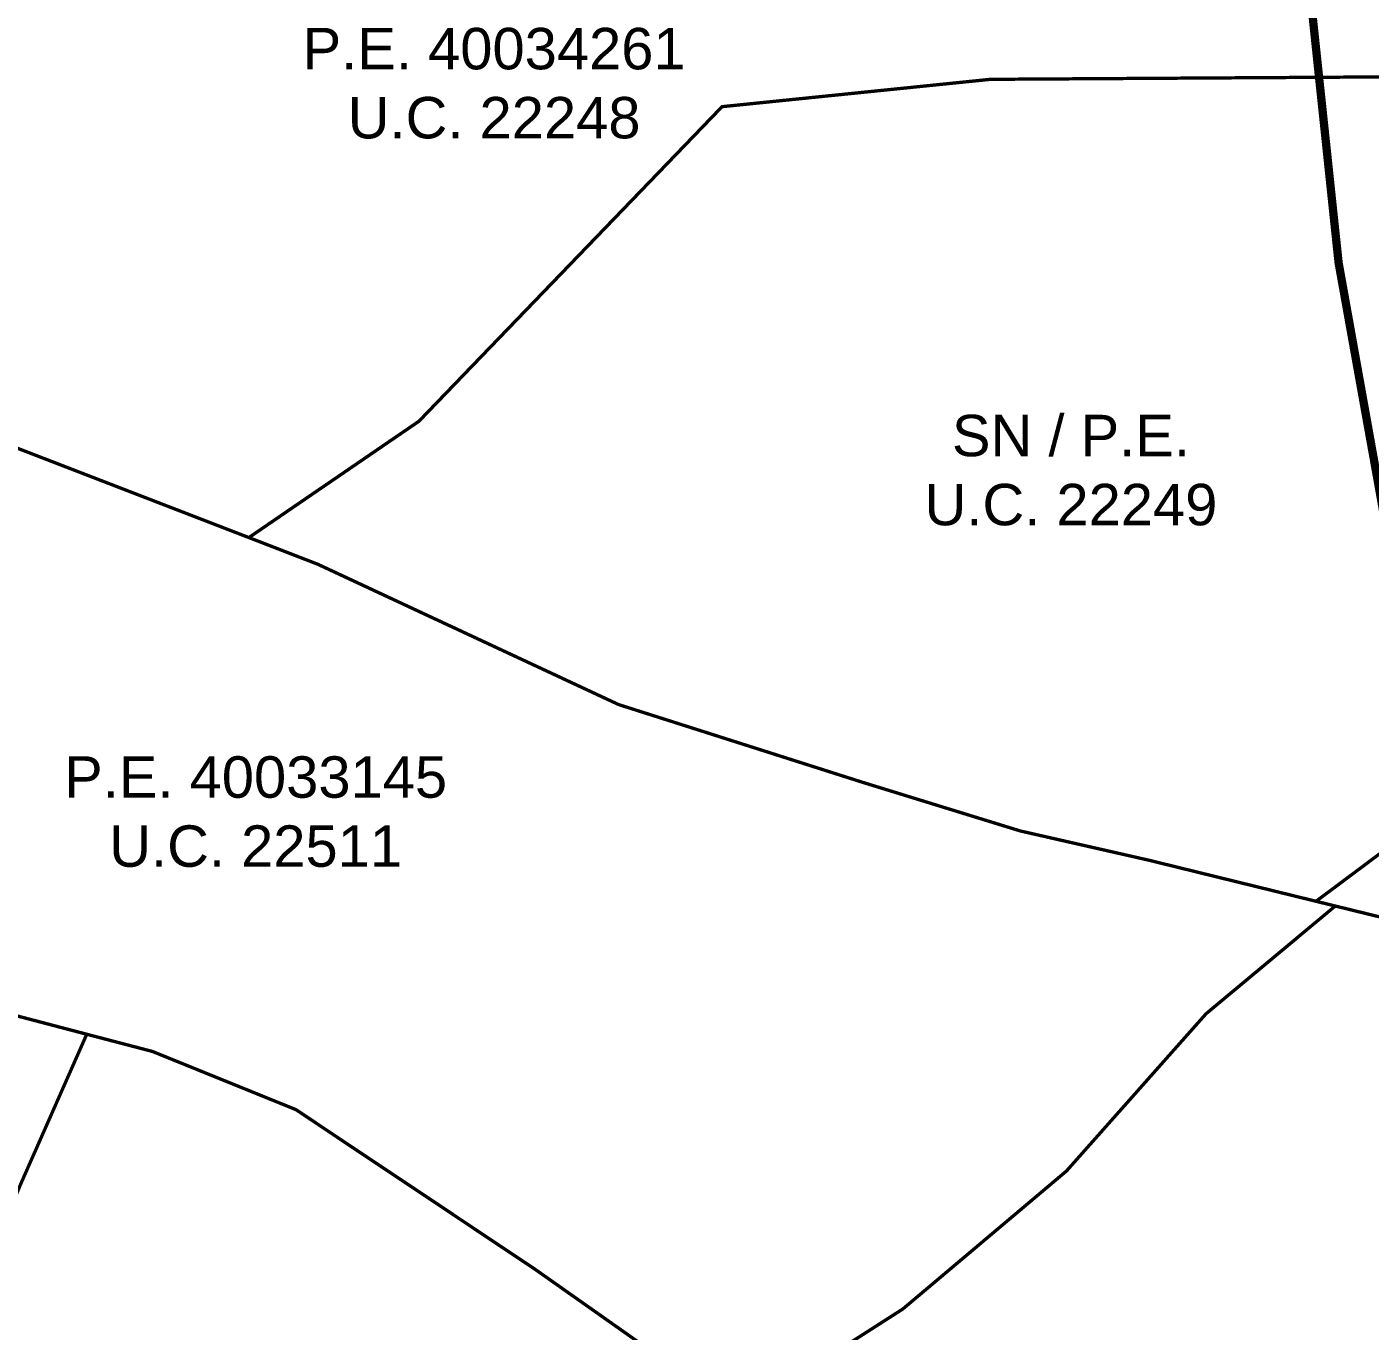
# Model space of a CAD drawing. Header units: metres. Extents: x 561401 to 594056, y 8460144 to 8508504.
# Drawn here: x 586734.2 to 586815.2, y 8501414.6 to 8501493.3 of the extents above; entities that cross this region are included whole.
import ezdxf

# ---------------------------------------------------------------- set-up
doc = ezdxf.new("R2010")
doc.units = ezdxf.units.M
for name, color, linetype in [('1.1. DERECHO DE VIA', 230, 'Continuous'), ('1.2. AFECTADOS BASE GRAFICA GORE', 76, 'Continuous'), ('1.2. AFECTADOS BASE GRAFICA SUNARP', 150, 'Continuous'), ('1.2. BASE GRAFICA SUNARP', 150, 'Continuous'), ('1.3 ETIQUETA P.E. Y U.C.', 1, 'Continuous')]:
    doc.layers.add(name, color=color, linetype=linetype)
doc.styles.add('Arial', font='arial.ttf', dxfattribs={"height": 1})

msp = doc.modelspace()

# ---------------------------------------------------------------- linework, layer by layer
at = {"layer": '1.1. DERECHO DE VIA', "color": 230, "linetype": 'Continuous', "lineweight": 40, "ltscale": 0.2, "const_width": 0.5}
msp.add_lwpolyline([(586856.421, 8501263.763), (586853.007, 8501283.469), (586849.533, 8501303.165), (586846.059, 8501322.861), (586842.585, 8501342.557), (586839.111, 8501362.253), (586835.637, 8501381.949), (586832.082, 8501401.631), (586828.368, 8501421.283), (586823.848, 8501440.758), (586816.664, 8501460.295), (586813.294, 8501479.088), (586811.199, 8501498.975)], dxfattribs=at)
at = {"layer": '1.2. AFECTADOS BASE GRAFICA GORE', "color": 64, "linetype": 'Continuous', "lineweight": -3, "const_width": 0.2}
msp.add_lwpolyline([(586825.706, 8501450.849), (586824.914, 8501461.83), (586820.265, 8501490.194), (586818.278, 8501490.325), (586792.288, 8501490.165), (586776.102, 8501488.515), (586757.813, 8501469.53), (586747.555, 8501462.511), (586751.711, 8501460.901), (586769.86, 8501452.433), (586784.57, 8501447.744), (586794.094, 8501444.805), (586801.869, 8501443.035), (586811.932, 8501440.561), (586825.706, 8501450.849)], close=True, dxfattribs=at)
at = {"layer": '1.2. AFECTADOS BASE GRAFICA SUNARP', "color": 64, "linetype": 'Continuous', "lineweight": -3, "const_width": 0.2}
msp.add_lwpolyline([(586708.495, 8501481.627), (586727.493, 8501470.259), (586747.555, 8501462.511), (586757.813, 8501469.53), (586776.102, 8501488.515), (586792.288, 8501490.165), (586818.278, 8501490.325), (586827.811, 8501489.695), (586829.567, 8501494.604), (586828.437, 8501500.383), (586825.271, 8501500.683), (586802.183, 8501504.262), (586784.57, 8501508.311), (586770.989, 8501504.992), (586751.909, 8501501.043), (586733.108, 8501497.383), (586719.783, 8501495.944), (586715.463, 8501489.385), (586708.495, 8501481.627)], close=True, dxfattribs=at)
msp.add_lwpolyline([(586853.116, 8501409.852), (586855.211, 8501423.42), (586855.244, 8501425.699), (586854.642, 8501424.289), (586840.22, 8501429.858), (586817.454, 8501439.206), (586813.092, 8501440.276), (586805.3, 8501433.777), (586796.872, 8501424.279), (586787.011, 8501415.961), (586777.165, 8501409.653)], dxfattribs=at)
at = {"layer": '1.2. BASE GRAFICA SUNARP', "color": 64, "linetype": 'Continuous', "lineweight": -3, "const_width": 0.2}
for points in [[(586684.302, 8501439.526), (586699.886, 8501435.747), (586721.251, 8501434.767), (586732.803, 8501433.847), (586737.775, 8501432.538), (586741.742, 8501431.498), (586750.391, 8501427.989), (586764.78, 8501418.381), (586777.165, 8501409.653), (586787.011, 8501415.961), (586796.872, 8501424.279), (586805.3, 8501433.777), (586813.092, 8501440.276), (586801.869, 8501443.035), (586794.094, 8501444.805), (586784.57, 8501447.744), (586769.86, 8501452.433), (586751.711, 8501460.902), (586747.555, 8501462.511), (586727.493, 8501470.259), (586708.495, 8501481.627), (586696.266, 8501462.331), (586684.302, 8501439.526)], [(586731.113, 8501352.225), (586746.252, 8501350.026), (586762.125, 8501347.636), (586776.258, 8501344.677), (586791.579, 8501353.815), (586759.354, 8501383.788), (586777.165, 8501409.653), (586764.78, 8501418.381), (586750.391, 8501427.989), (586741.742, 8501431.498), (586737.775, 8501432.538), (586733.826, 8501423.58), (586730.453, 8501415.521), (586724.459, 8501404.144), (586725.629, 8501400.105), (586730.115, 8501395.096), (586734.972, 8501389.717), (586746.829, 8501379.179), (586750.136, 8501375.21), (586747.489, 8501371.921), (586743.539, 8501367.972), (586731.113, 8501352.225)]]:
    msp.add_lwpolyline(points, close=True, dxfattribs=at)
msp.add_lwpolyline([(586733.826, 8501423.58), (586737.775, 8501432.538), (586732.803, 8501433.847)], dxfattribs=at)

# ---------------------------------------------------------------- texts
at = {"layer": '1.3 ETIQUETA P.E. Y U.C.', "color": 1, "char_height": 2.5, "attachment_point": 5, "style": 'Arial'}
for s, insert in [('P.E. 40034261\\PU.C. 22248', (586762.349, 8501489.917)), ('SN / P.E.\\PU.C. 22249', (586797.147, 8501466.569)), ('P.E. 40033145\\PU.C. 22511', (586747.963, 8501445.959))]:
    msp.add_mtext(s, dxfattribs=dict(at, insert=insert))

doc.saveas('drawing.dxf')
